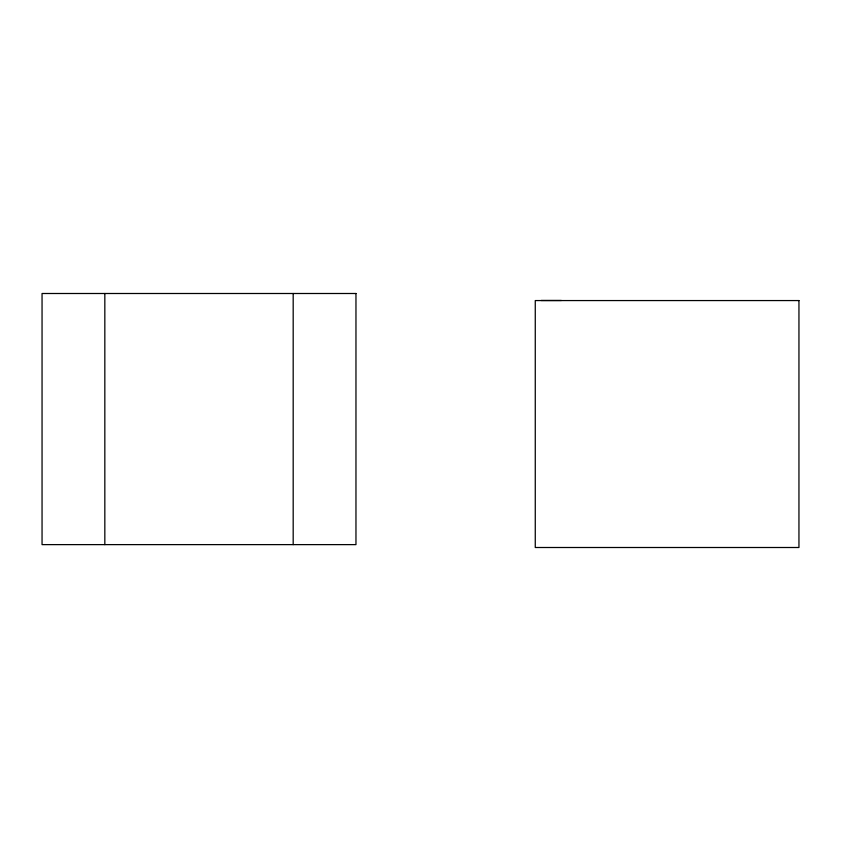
<?xml version="1.0" encoding="UTF-8"?>
<svg xmlns="http://www.w3.org/2000/svg" width="841" height="841" viewBox="0 0 841 841"><rect width="100%" height="100%" fill="white"/><g stroke="black" fill="none" stroke-linecap="round" stroke-linejoin="round"><path stroke-width="1.26" d="M541.194 300.479L561.378 300.479M293.183 293.498L293.183 544.621M104.831 293.498L104.831 544.621M355.964 293.498L42.05 293.498L42.05 544.621L355.964 544.621L355.964 293.498M798.95 300.563L535.265 300.563L535.265 547.502L798.95 547.502L798.95 300.563"/></g></svg>
